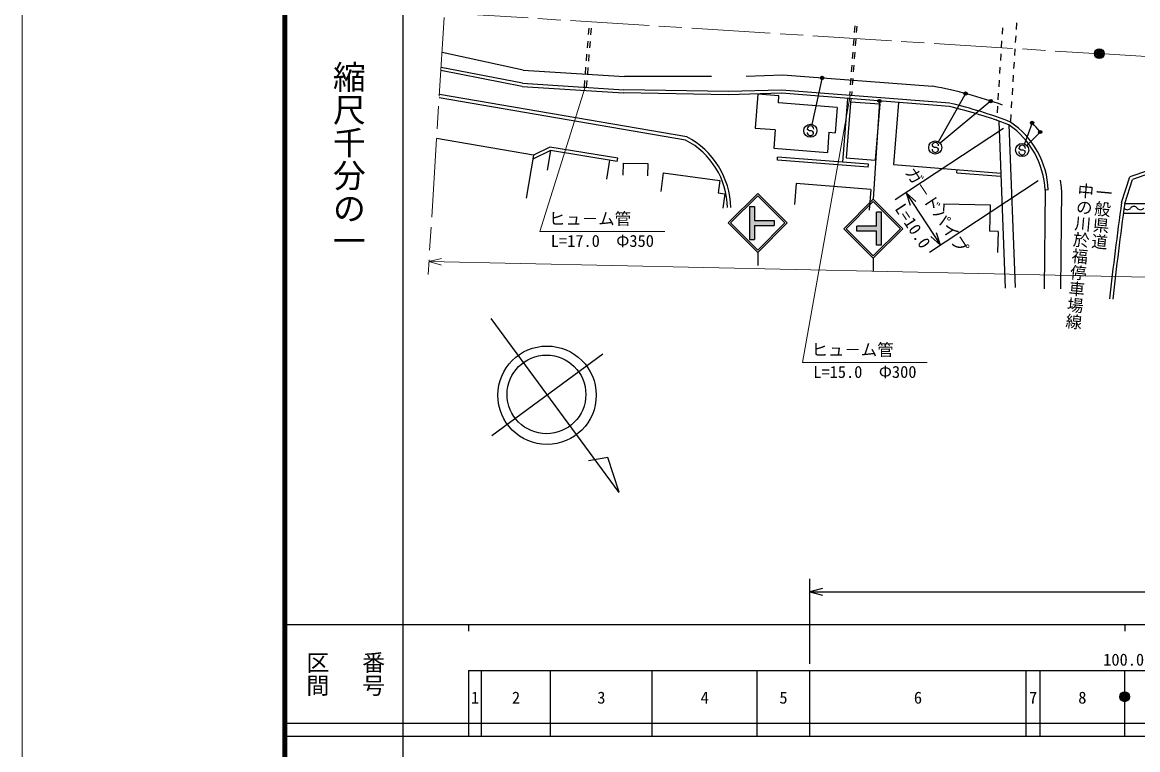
# Model space of a CAD drawing. Units: millimetres, scale not verified. Extents: x 0 to 700000, y -47500 to 447500.
# Drawn here: x 0 to 169983, y 185930 to 296837 of the extents above; entities that cross this region are included whole.
import ezdxf
from ezdxf.enums import TextEntityAlignment as Align

# ---------------------------------------------------------------- set-up
doc = ezdxf.new("R2010")
doc.units = ezdxf.units.MM
doc.header["$LTSCALE"] = 1000
doc.header["$PDMODE"] = 32
doc.header["$PDSIZE"] = 500
doc.linetypes.add('CHAIN', pattern=[18.5, 12, -1.5, 3.5, -1.5])
for name, color, linetype, lineweight in [('作業レイヤ1', 7, 'Continuous', 13), ('作業ﾚｲﾔ1', 7, 'Continuous', 25), ('作業ﾚｲﾔ3', 7, 'Continuous', 13)]:
    doc.layers.add(name, color=color, linetype=linetype, lineweight=lineweight)
doc.styles.add('@ＭＳ ゴシック', font='')
doc.styles.add('ＭＳ ゴシック', font='')
doc.styles.get('@ＭＳ ゴシック').set_extended_font_data('@MS Gothic')
doc.styles.get('ＭＳ ゴシック').set_extended_font_data('MS Gothic')

msp = doc.modelspace()

# ---------------------------------------------------------------- hatches: boundary and pattern name
at = {"layer": '作業ﾚｲﾔ1'}
for points in [[(110827, 268738), (111577, 268738), (111577, 266613), (114577, 266613), (114577, 265863), (111577, 265863), (111577, 263738), (110827, 263738)], [(127192, 265738), (130192, 265738), (130192, 267863), (130942, 267863), (130942, 262863), (130192, 262863), (130192, 264988), (127192, 264988)]]:
    msp.add_hatch(color=256, dxfattribs=at).paths.add_polyline_path(points)

# ---------------------------------------------------------------- linework, layer by layer
at = {"layer": '作業レイヤ1'}
msp.add_lwpolyline([(0, -47500), (700000, -47500), (700000, 447500), (0, 447500)], close=True, dxfattribs=at)
at = {"layer": '作業ﾚｲﾔ1', "lineweight": 140}
msp.add_line((40000, 380000), (40000, 20000), dxfattribs=at)
at = {"layer": '作業ﾚｲﾔ1'}
for p, q in [((58000, 370000), (58000, 20000)), ((86331, 295952), (86250, 294956)), ((86680, 295919), (86599, 294923)), ((126858, 296281), (126781, 295284)), ((127157, 296263), (127081, 295266)), ((149366, 296001), (149304, 295003)), ((151518, 296758), (151455, 295760)), ((126705, 294287), (126629, 293290)), ((127005, 294268), (126928, 293271)), ((151393, 294762), (151330, 293764)), ((86169, 293959), (86088, 292962)), ((86518, 293926), (86437, 292929)), ((149241, 294005), (149178, 293007)), ((151267, 292766), (151205, 291767)), ((76318, 289529), (63965, 292257)), ((86007, 291966), (85926, 290969)), ((86356, 291932), (86275, 290936)), ((126553, 292293), (126477, 291296)), ((126852, 292274), (126776, 291277)), ((149116, 292009), (149053, 291011)), ((151142, 290769), (151080, 289771)), ((76162, 287034), (63789, 289463)), ((76226, 287531), (63821, 289966)), ((76318, 289529), (91788, 288560)), ((85845, 289972), (85764, 288975)), ((86193, 289939), (86112, 288942)), ((126400, 290299), (126324, 289302)), ((126700, 290280), (126624, 289283)), ((148991, 290013), (148928, 289015)), ((76226, 287531), (91652, 286564)), ((85683, 287979), (85602, 286982)), ((86031, 287946), (85950, 286949)), ((105033, 288568), (91788, 288560)), ((110297, 288641), (115895, 288802)), ((115895, 288802), (138721, 287104)), ((121846, 288210), (120314, 281276)), ((126248, 288305), (126172, 287308)), ((126547, 288286), (126471, 287289)), ((148865, 288017), (148803, 287019)), ((151017, 288773), (150954, 287775)), ((101250, 279361), (63563, 285846)), ((76162, 287034), (91631, 286065)), ((107644, 285762), (91631, 286065)), ((107641, 286263), (91652, 286564)), ((115687, 286511), (107641, 286263)), ((115675, 286010), (107644, 285762)), ((112108, 285866), (111701, 280687)), ((115316, 285614), (112108, 285866)), ((115231, 284541), (115316, 285614)), ((141318, 283993), (115675, 286010)), ((141357, 284492), (115687, 286511)), ((126095, 286311), (126048, 285696)), ((126395, 286292), (126347, 285673)), ((139626, 278619), (143674, 285830)), ((148740, 286021), (148678, 285023)), ((150892, 286777), (150829, 285779)), ((101089, 278882), (63531, 285344)), ((124181, 283837), (115231, 284541)), ((125746, 285218), (124983, 275518)), ((126244, 285179), (125536, 276178)), ((126209, 284735), (130665, 284384)), ((130631, 284834), (129692, 269863)), ((130665, 284384), (129992, 275827)), ((133522, 284607), (132777, 275138)), ((147469, 284732), (139902, 278390)), ((148615, 284025), (148552, 283027)), ((150767, 284781), (150704, 283783)), ((124181, 283837), (123879, 279999)), ((150641, 282785), (150579, 281787)), ((114743, 280419), (111699, 280659)), ((119703, 280440), (119603, 280558)), ((149529, 280636), (133008, 269743)), ((148490, 282029), (148481, 281883)), ((148841, 281754), (149799, 256322)), ((150364, 281186), (151298, 256379)), ((153831, 281365), (152711, 278300)), ((77916, 276597), (63142, 279139)), ((114743, 280419), (114523, 277621)), ((119948, 280301), (119703, 280440)), ((120248, 280298), (119948, 280301)), ((120494, 280186), (120248, 280298)), ((120599, 280050), (120494, 280186)), ((122938, 280073), (122694, 276978)), ((122938, 280073), (123879, 279999)), ((153077, 278066), (155021, 280002)), ((80490, 277279), (77812, 275993)), ((80415, 277798), (77916, 276597)), ((80490, 277279), (80007, 274301)), ((90756, 276119), (80415, 277798)), ((90675, 275626), (80490, 277279)), ((114523, 277621), (122694, 276978)), ((138741, 277888), (138641, 278006)), ((138986, 277749), (138741, 277888)), ((139286, 277746), (138986, 277749)), ((139531, 277634), (139286, 277746)), ((139637, 277498), (139531, 277634)), ((151973, 277501), (151874, 277619)), ((152218, 277362), (151973, 277501)), ((152519, 277359), (152218, 277362)), ((152764, 277248), (152519, 277359)), ((152870, 277111), (152764, 277248)), ((77916, 276597), (76785, 270024)), ((89488, 275818), (89020, 272936)), ((90675, 275626), (90756, 276119)), ((115072, 275838), (115108, 276294)), ((128923, 274748), (115072, 275838)), ((128959, 275205), (115108, 276294)), ((125536, 276178), (129992, 275827)), ((91558, 275349), (91543, 273508)), ((91558, 275349), (95305, 275319)), ((95305, 275319), (95289, 273414)), ((97682, 273861), (97300, 271047)), ((97682, 273861), (106291, 272692)), ((128923, 274748), (128959, 275205)), ((132777, 275138), (149139, 273851)), ((142437, 273877), (142476, 274375)), ((142437, 273877), (149100, 273353)), ((171618, 274255), (168781, 273280)), ((171936, 273836), (169181, 272889)), ((106291, 272692), (106038, 270829)), ((117948, 272245), (117696, 269039)), ((129315, 271351), (117948, 272245)), ((154797, 272646), (138276, 261754)), ((167520, 269345), (168781, 273280)), ((168009, 269234), (169181, 272889)), ((106038, 270829), (107056, 270691)), ((107056, 270691), (106757, 268488)), ((107577, 266238), (112077, 270738)), ((107931, 266238), (112077, 270385)), ((116577, 266238), (112077, 270738)), ((116224, 266238), (112077, 270385)), ((129315, 271351), (129065, 268176)), ((134678, 270844), (139946, 262855)), ((136174, 269516), (134678, 270844)), ((134678, 270844), (135309, 268946)), ((155864, 271255), (155740, 256203)), ((156364, 271276), (155865, 271246)), ((158364, 271294), (158240, 256183)), ((110827, 268738), (110827, 263738)), ((110827, 268738), (111577, 268738)), ((111577, 268738), (111577, 266613)), ((125192, 265363), (129692, 269863)), ((125546, 265364), (129692, 269510)), ((134192, 265363), (129692, 269863)), ((133838, 265363), (129692, 269510)), ((140440, 269165), (140411, 268023)), ((140440, 269165), (147486, 268988)), ((147486, 268988), (147385, 264989)), ((168009, 269234), (220489, 269170)), ((130942, 267863), (130192, 267863)), ((130192, 265738), (130192, 267863)), ((130942, 262863), (130942, 267863)), ((167804, 267734), (217762, 267673)), ((107578, 266238), (112077, 261738)), ((107931, 266238), (112077, 262092)), ((111577, 266613), (114577, 266613)), ((111577, 265863), (114577, 265863)), ((111577, 265863), (111577, 263738)), ((112077, 261738), (116577, 266238)), ((112077, 262092), (116224, 266238)), ((114577, 266613), (114577, 265863)), ((125192, 265363), (129692, 260863)), ((125546, 265364), (129692, 261217)), ((127192, 264988), (127192, 265738)), ((130192, 265738), (127192, 265738)), ((129692, 260863), (134192, 265363)), ((129692, 261217), (133838, 265363)), ((110827, 263738), (111577, 263738)), ((130192, 264988), (127192, 264988)), ((130192, 262863), (130192, 264988)), ((138450, 264183), (139946, 262855)), ((139946, 262855), (139315, 264752)), ((148718, 264955), (147385, 264989)), ((148718, 264955), (148637, 261718)), ((130942, 262863), (130192, 262863)), ((112078, 261738), (112078, 259738)), ((129692, 260863), (129692, 258863)), ((71406, 251679), (90919, 225161)), ((88457, 246223), (71543, 233777)), ((89253, 230472), (86295, 229967)), ((90947, 225182), (89253, 230472)), ((40000, 205000), (579000, 205000)), ((68000, 205000), (68000, 204000)), ((168000, 205000), (168000, 204000)), ((68000, 198000), (579000, 198000)), ((68000, 198000), (68000, 188000)), ((70000, 188000), (70000, 198000)), ((80500, 188000), (80500, 198000)), ((96000, 188000), (96000, 198000)), ((112000, 188000), (112000, 198000)), ((120000, 188000), (120000, 198000)), ((153000, 188000), (153000, 198000)), ((155100, 188000), (155100, 198000)), ((168000, 188000), (168000, 198000)), ((40000, 190000), (579000, 190000)), ((40000, 188000), (579000, 188000))]:
    msp.add_line(p, q, dxfattribs=at)
at = {"layer": '作業ﾚｲﾔ1', "linetype": 'CHAIN', "lineweight": 13}
for p, q in [((64296, 297547), (61839, 258374)), ((65092, 298249), (163398, 292082)), ((164897, 292014), (263264, 286164))]:
    msp.add_line(p, q, dxfattribs=at)
at = {"layer": '作業ﾚｲﾔ1', "lineweight": 13}
for p, q in [((78895, 264924), (85773, 286933)), ((118906, 244947), (126180, 285686)), ((78895, 264924), (97895, 264924)), ((63907, 260845), (61964, 260370)), ((412115, 252669), (61964, 260370)), ((61964, 260370), (63884, 259810)), ((118906, 244947), (137906, 244947))]:
    msp.add_line(p, q, dxfattribs=at)
at = {"layer": '作業ﾚｲﾔ1'}
for centre, radius in [((164148, 292059), 750), ((164148, 292059), 600), ((164148, 292059), 450), ((164148, 292059), 300), ((164148, 292059), 150), ((164148, 292059), 100), ((121878, 288357), 150), ((121878, 288357), 120), ((121878, 288357), 90), ((121878, 288357), 60), ((121878, 288357), 30), ((143747, 285961), 150), ((143747, 285961), 120), ((143747, 285961), 90), ((143747, 285961), 60), ((143747, 285961), 30), ((130631, 284834), 150), ((130631, 284834), 120), ((130631, 284834), 90), ((130631, 284834), 60), ((130631, 284834), 30), ((147584, 284828), 150), ((147584, 284828), 120), ((147584, 284828), 90), ((147584, 284828), 60), ((147584, 284828), 30), ((120098, 280299), 1000), ((153882, 281506), 150), ((153882, 281506), 120), ((153882, 281506), 90), ((153882, 281506), 60), ((153882, 281506), 30), ((155128, 280108), 150), ((155128, 280108), 120), ((155128, 280108), 90), ((155128, 280108), 60), ((155128, 280108), 30), ((139136, 277747), 1000), ((152368, 277361), 1000), ((79966, 239975), 7500), ((79880, 240107), 6000), ((168000, 194000), 750), ((168000, 194000), 600), ((168000, 194000), 450), ((168000, 194000), 300), ((168000, 194000), 150), ((168000, 194000), 100)]:
    msp.add_circle(centre, radius, dxfattribs=at)
for centre, radius, start, end in [((125246, 216231), 72143, 70.43869, 79.23439), ((125246, 216231), 69643, 68.8587, 76.65676), ((125246, 216231), 70143, 68.81142, 76.65676), ((120103, 280554), 500, 359.55488, 179.55488), ((143183, 270720), 12692, 2.41254, 55.54559), ((143183, 270720), 13192, 2.41254, 55.80098), ((143183, 270720), 15192, 38.73138, 44.66533), ((95620, 268372), 11848, 0.98867, 62.50871), ((95620, 268372), 12348, 0.98867, 62.87418), ((120099, 280054), 500, 179.55488, 359.55488), ((139137, 277502), 500, 179.55488, 359.55488), ((139141, 278002), 500, 359.55488, 179.55488), ((152370, 277115), 500, 179.55488, 359.55488), ((152374, 277615), 500, 359.55488, 179.55488), ((143183, 270720), 15192, 2.16434, 7.69987), ((743061, 189906), 580998, 172.14141, 173.60069), ((743061, 189906), 580498, 172.14569, 173.60069), ((169410, 268140), 625, 36.70361, 142.96381), ((168412, 268893), 625, 216.70361, 322.96381), ((170412, 268887), 625, 216.70361, 322.96381)]:
    msp.add_arc(centre, radius, start, end, dxfattribs=at)
for p in [(164148, 292059), (121878, 288357), (143747, 285961), (130631, 284834), (147584, 284828), (153882, 281506), (155128, 280108), (168000, 194000)]:
    msp.add_point(p, dxfattribs=at)
at = {"layer": '作業ﾚｲﾔ3', "lineweight": 25}
for p, q in [((120000, 199000), (120000, 212000)), ((121932, 210518), (120000, 210000)), ((120000, 210000), (551500, 210000)), ((120000, 210000), (121932, 209482))]:
    msp.add_line(p, q, dxfattribs=at)

# ---------------------------------------------------------------- texts
at = {"layer": '作業ﾚｲﾔ1', "style": '@ＭＳ ゴシック'}
msp.add_text('縮尺千分の一', height=3666, rotation=270, dxfattribs=at).set_placement((49777, 261030), align=Align.MIDDLE_RIGHT)
at = {"layer": '作業ﾚｲﾔ1', "style": 'ＭＳ ゴシック'}
msp.add_text('ガ－ドパイプ', height=1833, rotation=303.399, dxfattribs=at).set_placement((138147, 267400), align=Align.BOTTOM_CENTER)
at = {"layer": '作業ﾚｲﾔ1', "style": '@ＭＳ ゴシック'}
for s, p in [('中の川於福停車場線', (162164, 272374)), ('一般県道', (164952, 272119))]:
    msp.add_text(s, height=1833, rotation=264.762, dxfattribs=at).set_placement(p, align=Align.MIDDLE_LEFT)
msp.add_text('L=10.0', height=1833, rotation=303.399, dxfattribs=at).set_placement((136477, 266299), align=Align.TOP_CENTER)
at = {"layer": '作業ﾚｲﾔ1', "style": 'ＭＳ ゴシック'}
for p in [(80270, 265424), (120281, 245447)]:
    msp.add_text('ヒュ－ム管', height=1833, dxfattribs=at).set_placement(p, align=Align.BOTTOM_LEFT)
for s, p in [('L=17.0\u3000Φ350', (88395, 264424)), ('L=15.0\u3000Φ300', (128406, 244447))]:
    msp.add_text(s, height=1833, dxfattribs=at).set_placement(p, align=Align.TOP_CENTER)
at = {"layer": '作業ﾚｲﾔ1', "style": '@ＭＳ ゴシック'}
for s, p in [('区間', (45000, 197500)), ('番号', (53500, 197500))]:
    msp.add_text(s, height=2566, rotation=270, dxfattribs=at).set_placement(p, align=Align.MIDDLE_CENTER)
at = {"layer": '作業ﾚｲﾔ1', "style": 'ＭＳ ゴシック'}
for s, p in [('100.0', (167844, 198195)), ('1', (69000, 192405)), ('2', (75250, 192405)), ('3', (88250, 192405)), ('4', (104000, 192405)), ('5', (116000, 192405)), ('6', (136500, 192405)), ('7', (154050, 192405)), ('8', (161550, 192405))]:
    msp.add_text(s, height=1833, dxfattribs=at).set_placement(p, align=Align.BOTTOM_CENTER)

doc.saveas('drawing.dxf')
